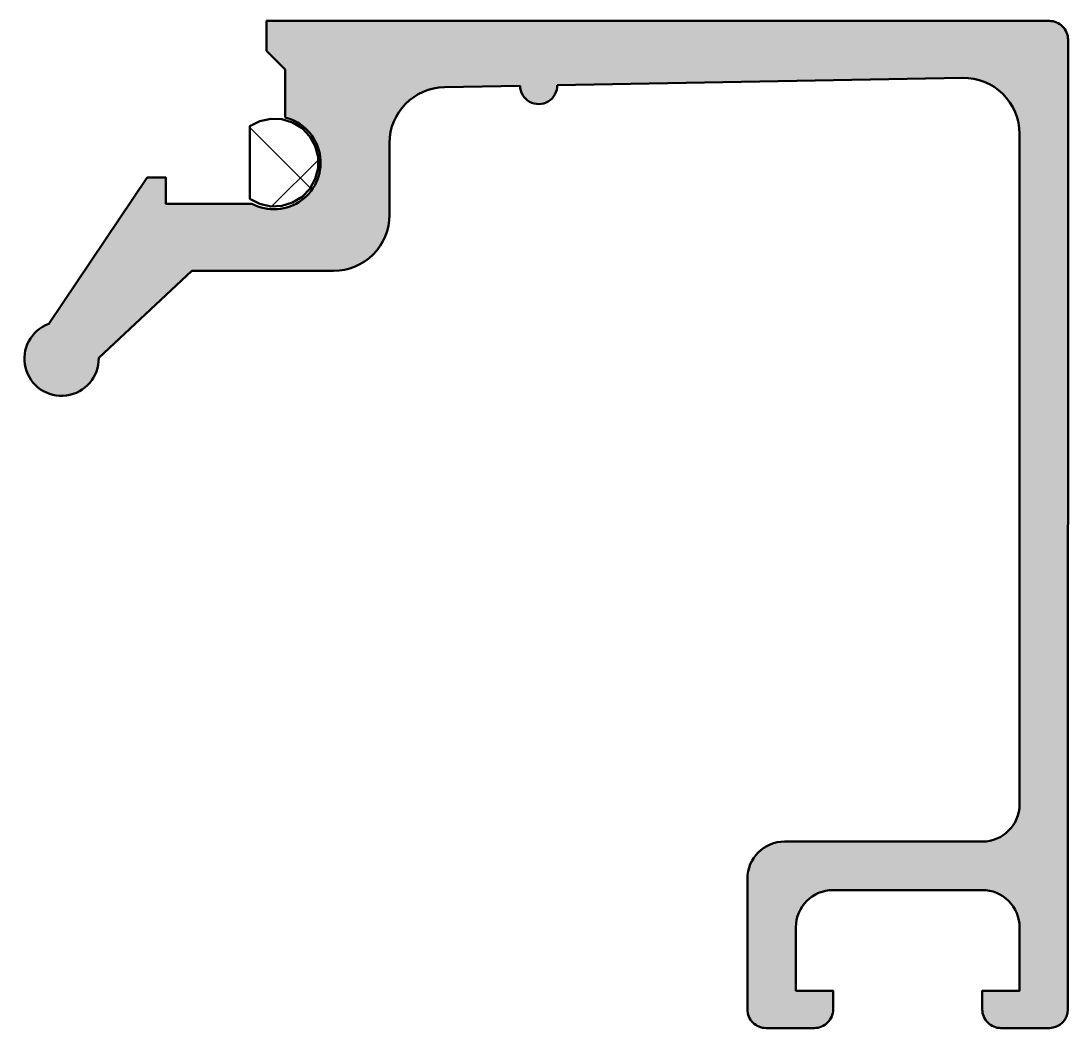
# Model space of a CAD drawing. Extents: x -6.1 to 22, y -27 to 0.
import ezdxf

# ---------------------------------------------------------------- set-up
doc = ezdxf.new("R2010")
doc.units = 0
for name, color, linetype, lineweight in [('0S-Alu contour', 7, 'Continuous', 50), ('0S-Alu hatch', 252, 'Continuous', 25), ('0S-EPDM contour', 22, 'Continuous', 50), ('0S-EPDM hatch', 25, 'Continuous', 25)]:
    doc.layers.add(name, color=color, linetype=linetype, lineweight=lineweight)

# ---------------------------------------------------------------- blocks, each defined once
blk = doc.blocks.new('335250__0621B6A1_4F68_44D6_8670_030BED1CA92B_')
at = {"layer": '0S-EPDM hatch'}
h = blk.add_hatch(dxfattribs=at)
h.set_pattern_fill('ANSI37', color=256, scale=0.625, angle=90, style=0)
h.set_pattern_definition([(135, (0, 0), (-1.403165018917055, -1.403165018917055), []), (225, (0, 0), (1.403165018917055, -1.403165018917055), [])])
h.paths.add_polyline_path([(0.6134058679474956, -2.620443781099491), (0.3205882810380063, -2.68356666400257), (0.0531256340028802, -2.818438343722426), (0.0531256340028754, -4.77215965929644), (0.3205882810380007, -4.907031339016299), (0.6134058679474897, -4.970154221919379), (0.9126805819766437, -4.957454493880549), (1.199097881373955, -4.869751767837152), (1.454173014076393, -4.712706187745493), (1.661443983565694, -4.496453135150952), (1.807533970463503, -4.234949113618414), (1.883014643477054, -3.945071026224914), (1.883014643477055, -3.645526976793963), (1.807533970463505, -3.355648889400462), (1.661443983565697, -3.094144867867923), (1.454173014076398, -2.877891815273381), (1.19909788137396, -2.720846235181721), (0.9126805819766495, -2.633143509138323)])
at = {"layer": '0S-EPDM contour', "color": 7}
blk.add_lwpolyline([(0.6134058679474956, -2.620443781099491), (0.3205882810380063, -2.68356666400257), (0.0531256340028802, -2.818438343722426), (0.0531256340028754, -4.77215965929644), (0.3205882810380007, -4.907031339016299), (0.6134058679474897, -4.970154221919379), (0.9126805819766437, -4.957454493880549), (1.199097881373955, -4.869751767837152), (1.454173014076393, -4.712706187745493), (1.661443983565694, -4.496453135150952), (1.807533970463503, -4.234949113618414), (1.883014643477054, -3.945071026224914), (1.883014643477055, -3.645526976793963), (1.807533970463505, -3.355648889400462), (1.661443983565697, -3.094144867867923), (1.454173014076398, -2.877891815273381), (1.19909788137396, -2.720846235181721), (0.9126805819766495, -2.633143509138323), (0.6134058679474956, -2.620443781099491)], close=True, dxfattribs=at)
blk = doc.blocks.new('335250__1B4607E0_4812_4F55_8842_B7D22EFA96D9_')
at = {"layer": '0S-Alu hatch'}
h = blk.add_hatch(color=256, dxfattribs=at)
edge = h.paths.add_edge_path()
edge.add_line((0.9999278546993927, -1.299946165246254), (0.9999278546993926, -2.586516056152618))
edge.add_ellipse((0.6999999999999897, -3.8), major_axis=(-1.249999999999993, 0), ratio=1, start_angle=61.64236342367241, end_angle=256.11686607025433, ccw=False)
edge.add_line((0.1062828956481039, -4.899999999999998), (-2.200000000000057, -4.899999999999998))
edge.add_line((-2.200000000000057, -4.899999999999998), (-2.199999999999989, -4.200000000000003))
edge.add_line((-2.199999999999989, -4.200000000000003), (-2.700000000000017, -4.200000000000001))
edge.add_line((-2.700000000000017, -4.200000000000001), (-5.343018639883866, -8.11843627454344))
edge.add_arc((-4.997548767278626, -9.053323626439646), 0.9966763735603356, 110.2808349308914, 361.1562264664866)
edge.add_line((-4.001075325457414, -9.033212103415075), (-1.500000000000001, -6.700921630859383))
edge.add_line((-1.500000000000001, -6.700921630859383), (2.300001525878879, -6.700921630859383))
edge.add_arc((2.300001525878895, -5.200920080154901), 1.500001550704482, 269.9999999999994, 360)
edge.add_line((3.800003076583377, -5.200920080154901), (3.800003076583376, -3.273610027521494))
edge.add_ellipse((5.300002496860136, -3.273609289102211), major_axis=(-1.499999420276941, 0), ratio=1, start_angle=-88.9829531737119, end_angle=2.8213311509261985e-05, ccw=False)
edge.add_line((5.273377681762211, -1.773846181124099), (7.300081850496695, -1.737866037868514))
edge.add_arc((7.800003076583379, -1.728990920518583), 0.4999999999999886, 181.0170669464587, 361.0170669464588)
edge.add_line((8.299924302670062, -1.720115803168652), (19.17186143496656, -1.527105959146865))
edge.add_ellipse((19.19848744810349, -3.0268682918893), major_axis=(-1.499998666428939, 0), ratio=1, start_angle=179.9999558424838, end_angle=271.0170931064455, ccw=False)
edge.add_line((20.69848611453199, -3.026869447929347), (20.69848611453199, -21.00011530706252))
edge.add_ellipse((19.69848086110986, -21.00011005364039), major_axis=(-1.000005253435923, 0), ratio=1, start_angle=90.00030099733442, end_angle=179.9996990027096, ccw=False)
edge.add_line((19.69848611453199, -22.00011530706252), (14.3984849701228, -22.00011339971388))
edge.add_arc((14.3984877152605, -23.0001151911735), 1.000001791463381, 90.00015728452269, 179.9999933866978)
edge.add_line((13.39848592379713, -23.00011507574939), (13.39848592379712, -26.50011339971389))
edge.add_arc((13.89848472039124, -26.50011460311976), 0.4999987965955702, 179.9998621003582, 270.0001379004874)
edge.add_line((13.89848592379712, -27.00011339971388), (15.19848611453199, -27.00011339971389))
edge.add_arc((15.19848652105586, -26.50011380623776), 0.4999995934762948, 269.9999534157584, 360.000046583505)
edge.add_line((15.69848611453198, -26.50011339972032), (15.69848611453198, -26.0001143533882))
edge.add_line((15.69848611453198, -26.0001143533882), (14.69848516085767, -26.0001143533882))
edge.add_line((14.69848516085767, -26.0001143533882), (14.69848516085767, -24.30011359044875))
edge.add_ellipse((15.69848758288242, -24.30011601247536), major_axis=(-1.000002422027684, 0), ratio=1, start_angle=270.0000841300794, end_angle=359.9998612309187, ccw=False)
edge.add_line((15.69848611453198, -23.30011359044875), (19.69848420718336, -23.30011549779738))
edge.add_ellipse((19.69848681760227, -24.3001128873753), major_axis=(-0.9999973895813276, 0), ratio=1, start_angle=180.0000402814713, end_angle=270.000149566377, ccw=False)
edge.add_line((20.69848420718335, -24.30011218433283), (20.69848420718336, -26.0001143533882))
edge.add_line((20.69848420718336, -26.0001143533882), (19.69848420718335, -26.0001143533882))
edge.add_line((19.69848420718335, -26.0001143533882), (19.69848420718335, -26.50011339971388))
edge.add_arc((20.19848416034613, -26.50011344655111), 0.4999999531627801, 179.9999946681853, 270.0000053671512)
edge.add_line((20.19848420718336, -27.00011339971388), (21.49848535159253, -27.00011339971388))
edge.add_arc((21.49848412648729, -26.50011217460864), 0.5000012251067413, 270.0001403863755, 359.9998596119871)
edge.add_line((21.99848535159253, -26.50011339972817), (21.99999787905836, -0.4999999422725523))
edge.add_arc((21.50025543909122, -0.4997424399373985), 0.4997425063087546, 359.9704772007779, 450.0295294142914)
edge.add_line((21.49999787905835, 7e-16), (0.4999999999999965, 0))
edge.add_line((0.4999999999999965, 0), (0.4999999999999974, -0.8000183105468607))
edge.add_line((0.4999999999999974, -0.8000183105468607), (0.9999278546993927, -1.299946165246254))
at = {"layer": '0S-Alu contour', "color": 7}
for points in [[(21.49999787905835, 7e-16), (0.4999999999999965, 0), (0.4999999999999974, -0.8000183105468607), (0.9999278546993927, -1.299946165246254)], [(21.99848535159253, -26.50011339972817), (21.99999787905836, -0.4999999422725523)], [(0.9999278546993927, -1.299946165246254), (0.9999278546993926, -2.586516056152618)], [(8.299924302670062, -1.720115803168652), (19.17186143496656, -1.527105959146865)], [(5.273377681762211, -1.773846181124099), (7.300081850496695, -1.737866037868514)], [(20.69848611453199, -3.026869447929347), (20.69848611453199, -21.00011530706252)], [(3.800003076583377, -5.200920080154901), (3.800003076583376, -3.273610027521494)], [(0.1062828956481039, -4.899999999999998), (-2.200000000000057, -4.899999999999998), (-2.199999999999989, -4.200000000000003), (-2.700000000000017, -4.200000000000001), (-5.343018639883866, -8.11843627454344)], [(-4.001075325457414, -9.033212103415075), (-1.500000000000001, -6.700921630859383), (2.300001525878879, -6.700921630859383)], [(19.69848611453199, -22.00011530706252), (14.3984849701228, -22.00011339971388)], [(13.39848592379713, -23.00011507574939), (13.39848592379712, -26.50011339971389)], [(15.69848611453198, -23.30011359044875), (19.69848420718336, -23.30011549779738)], [(15.69848611453198, -26.50011339972032), (15.69848611453198, -26.0001143533882), (14.69848516085767, -26.0001143533882), (14.69848516085767, -24.30011359044875)], [(20.69848420718335, -24.30011218433283), (20.69848420718336, -26.0001143533882), (19.69848420718335, -26.0001143533882), (19.69848420718335, -26.50011339971388)], [(13.89848592379712, -27.00011339971388), (15.19848611453199, -27.00011339971389)], [(20.19848420718336, -27.00011339971388), (21.49848535159253, -27.00011339971388)]]:
    blk.add_lwpolyline(points, dxfattribs=at)
for centre, radius, start, end in [((21.50025543909122, -0.4997424399373985), 0.4997425063087546, 359.9704772007779, 90.0295294142915), ((7.800003076583379, -1.728990920518583), 0.4999999999999886, 181.0170669464587, 1.017066946458755), ((2.300001525878895, -5.200920080154901), 1.500001550704482, 269.9999999999994, 0), ((-4.997548767278626, -9.053323626439646), 0.9966763735603356, 110.2808349308914, 1.156226466486601), ((14.3984877152605, -23.0001151911735), 1.000001791463381, 90.00015728452269, 179.9999933866978), ((13.89848472039124, -26.50011460311976), 0.4999987965955702, 179.9998621003582, 270.0001379004874), ((15.19848652105586, -26.50011380623776), 0.4999995934762948, 269.9999534157584, 4.65835050206e-05), ((20.19848416034613, -26.50011344655111), 0.4999999531627801, 179.9999946681853, 270.0000053671512), ((21.49848412648729, -26.50011217460864), 0.5000012251067413, 270.0001403863755, 359.9998596119871)]:
    blk.add_arc(centre, radius, start, end, dxfattribs=at)
at = {"layer": '0S-Alu contour', "color": 7, "extrusion": (0, 0, -1)}
for centre, radius, start, end in [((-19.19848744810349, -3.0268682918893), 1.49999866642894, 88.98290689355453, 180.0000441575163), ((-5.300002496860136, -3.273609289102211), 1.499999420276941, 359.9999717866885, 88.98295317371195), ((-0.6999999999999897, -3.8), 1.249999999999993, 103.8831339297457, 298.3576365763276), ((-19.69848086110986, -21.00011005364039), 1.000005253435923, 180.0003009972905, 269.9996990026656), ((-15.69848758288242, -24.30011601247536), 1.000002422027684, 0.000138769081284, 89.99991586992059), ((-19.69848681760227, -24.3001128873753), 0.9999973895813278, 89.99985043362304, 179.9999597185287)]:
    blk.add_arc(centre, radius, start, end, dxfattribs=at)
blk = doc.blocks.new('335250__EAD9423B_8028_4806_B382_ED6A94F005CA_')
at = {"layer": '0S-Alu contour', "color": 7}
blk.add_blockref('335250__1B4607E0_4812_4F55_8842_B7D22EFA96D9_', (0, 0), dxfattribs=at)
at = {"layer": '0S-EPDM contour', "color": 7}
blk.add_blockref('335250__0621B6A1_4F68_44D6_8670_030BED1CA92B_', (0, 0), dxfattribs=at)

msp = doc.modelspace()

# ---------------------------------------------------------------- block references
at = {"layer": '0S-Alu contour', "color": 7}
msp.add_blockref('335250__EAD9423B_8028_4806_B382_ED6A94F005CA_', (0, 0), dxfattribs=at)

doc.saveas('drawing.dxf')
